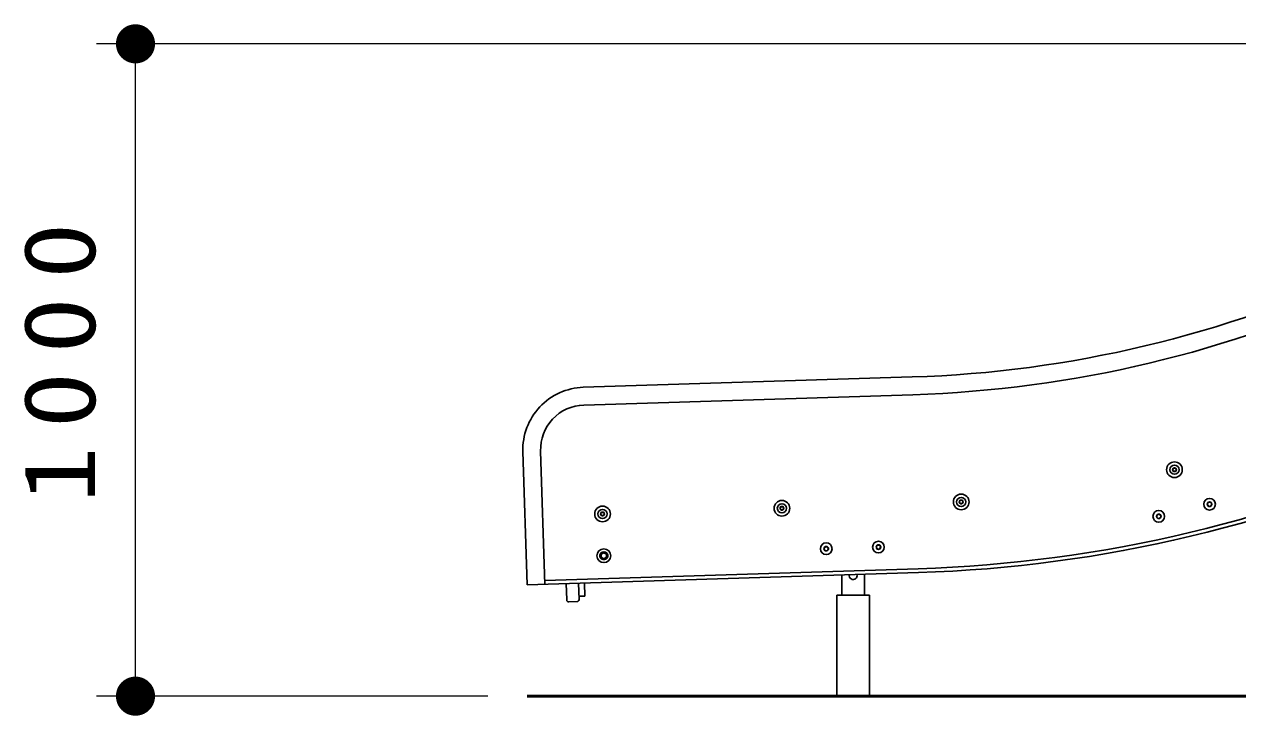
# Model space of a CAD drawing. Units: millimetres on the paper, scale 1:60. Extents: x -385 to 0, y -599 to 267.
# Drawn here: x -177.71 to -146.72, y -114.81 to -97.14 of the extents above; entities that cross this region are included whole.
import ezdxf

# ---------------------------------------------------------------- set-up
doc = ezdxf.new("R2010")
doc.units = ezdxf.units.MM
doc.linetypes.add('USER1', pattern=[4.5, 2.5, -2])
doc.layers.add('LY_1', color=7, linetype='Continuous', lineweight=25)
doc.styles.add('ＭＳ ゴシック', font='')
doc.styles.get('ＭＳ ゴシック').set_extended_font_data('MS Gothic')

# ---------------------------------------------------------------- blocks, each defined once
blk = doc.blocks.new('filled_dot')
at = {"color": 0, "linetype": 'Continuous', "lineweight": -2, "const_width": 1.25}
blk.add_lwpolyline([(-0.625, 0, 1), (0.625, 0, 1)], format="xyb", close=True, dxfattribs=at)

msp = doc.modelspace()

# ---------------------------------------------------------------- linework, layer by layer
at = {"layer": 'LY_1', "lineweight": 13}
for p, q in [((-123.287, -97.64), (-175.872, -97.64)), ((-174.872, -114.306), (-174.872, -97.64)), ((-165.872, -114.306), (-175.872, -114.306))]:
    msp.add_line(p, q, dxfattribs=at)
at = {"layer": 'LY_1'}
for p, q in [((-155.034, -106.151), (-163.437, -106.415)), ((-163.423, -106.868), (-155.02, -106.604)), ((-164.872, -111.463), (-164.979, -108.058)), ((-164.526, -108.044), (-164.419, -111.449)), ((-147.482, -109.361), (-147.498, -109.416)), ((-147.482, -109.361), (-147.426, -109.348)), ((-147.386, -109.39), (-147.426, -109.348)), ((-147.386, -109.39), (-147.402, -109.445)), ((-148.779, -109.67), (-148.795, -109.725)), ((-148.779, -109.67), (-148.723, -109.657)), ((-148.683, -109.699), (-148.723, -109.657)), ((-148.683, -109.699), (-148.699, -109.754)), ((-147.459, -109.458), (-147.498, -109.416)), ((-147.459, -109.458), (-147.402, -109.445)), ((-148.756, -109.767), (-148.795, -109.725)), ((-148.756, -109.767), (-148.699, -109.754)), ((-157.261, -110.49), (-157.289, -110.541)), ((-157.258, -110.59), (-157.289, -110.541)), ((-157.261, -110.49), (-157.204, -110.488)), ((-157.258, -110.59), (-157.2, -110.588)), ((-157.173, -110.537), (-157.204, -110.488)), ((-157.173, -110.537), (-157.2, -110.588)), ((-155.929, -110.448), (-155.956, -110.499)), ((-155.925, -110.548), (-155.956, -110.499)), ((-155.929, -110.448), (-155.871, -110.446)), ((-155.925, -110.548), (-155.868, -110.546)), ((-155.84, -110.495), (-155.871, -110.446)), ((-155.84, -110.495), (-155.868, -110.546)), ((-162.979, -110.681), (-162.914, -110.641)), ((-162.979, -110.681), (-162.977, -110.758)), ((-162.977, -110.758), (-162.909, -110.795)), ((-162.914, -110.641), (-162.846, -110.677)), ((-162.909, -110.795), (-162.844, -110.754)), ((-162.846, -110.677), (-162.844, -110.754)), ((-164.872, -111.463), (-154.877, -111.149)), ((-164.422, -111.349), (-154.88, -111.049)), ((-156.834, -111.226), (-156.834, -111.726)), ((-156.251, -111.226), (-156.251, -111.726)), ((-163.873, -111.431), (-163.86, -111.848)), ((-163.556, -111.422), (-163.543, -111.838)), ((-163.406, -111.417), (-163.396, -111.75)), ((-163.546, -111.755), (-163.396, -111.75)), ((-156.959, -111.726), (-156.959, -114.306)), ((-156.126, -111.726), (-156.959, -111.726)), ((-156.126, -114.306), (-156.126, -111.726)), ((-163.808, -111.896), (-163.592, -111.89))]:
    msp.add_line(p, q, dxfattribs=at)
at = {"layer": 'LY_1', "lineweight": 50}
msp.add_line((-76.634, -114.306), (-164.872, -114.306), dxfattribs=at)
at = {"layer": 'LY_1'}
for points in [[(-148.362, -108.478), (-148.386, -108.52), (-148.362, -108.561), (-148.314, -108.561), (-148.29, -108.52), (-148.314, -108.478)], [(-153.809, -109.302), (-153.833, -109.344), (-153.809, -109.385), (-153.761, -109.385), (-153.736, -109.344), (-153.761, -109.302)], [(-162.969, -109.61), (-162.993, -109.651), (-162.969, -109.693), (-162.921, -109.693), (-162.897, -109.651), (-162.921, -109.61)], [(-158.388, -109.466), (-158.412, -109.507), (-158.388, -109.549), (-158.34, -109.549), (-158.316, -109.507), (-158.34, -109.466)]]:
    msp.add_lwpolyline(points, close=True, dxfattribs=at)
for centre, radius in [((-148.338, -108.52), 0.2), ((-148.338, -108.52), 0.117), ((-148.338, -108.52), 0.0481), ((-158.364, -109.507), 0.2), ((-158.364, -109.507), 0.117), ((-153.785, -109.344), 0.2), ((-153.785, -109.344), 0.117), ((-153.785, -109.344), 0.0481), ((-147.442, -109.403), 0.15), ((-147.442, -109.403), 0.0577), ((-162.945, -109.651), 0.2), ((-162.945, -109.651), 0.117), ((-162.945, -109.651), 0.0481), ((-158.364, -109.507), 0.0481), ((-148.739, -109.712), 0.15), ((-148.739, -109.712), 0.0577), ((-162.911, -110.718), 0.175), ((-157.231, -110.539), 0.15), ((-157.231, -110.539), 0.0577), ((-155.898, -110.497), 0.15), ((-155.898, -110.497), 0.0577)]:
    msp.add_circle(centre, radius, dxfattribs=at)
at = {"layer": 'LY_1', "linetype": 'USER1', "lineweight": 13}
msp.add_circle((-162.911, -110.718), 0.104, dxfattribs=at)
at = {"layer": 'LY_1', "lineweight": 13}
msp.add_circle((-162.911, -110.718), 0.0917, dxfattribs=at)
at = {"layer": 'LY_1'}
for centre, radius, start, end in [((-155.966, -76.499), 29.667, 271.8, 295), ((-155.966, -76.499), 30.12, 271.8, 295), ((-163.387, -108.008), 1.593, 91.8, 181.8), ((-163.387, -108.008), 1.14, 91.8, 181.8), ((-155.966, -76.499), 34.567, 271.8, 295), ((-155.966, -76.499), 34.667, 271.8, 295), ((-156.542, -111.226), 0.292, 176.8829, 180), ((-156.542, -111.226), 0.1, 167.3225, 16.2775), ((-156.542, -111.226), 0.292, 0, 6.7171), ((-163.81, -111.846), 0.05, 181.8, 271.8), ((-163.593, -111.84), 0.05, 271.8, 1.8)]:
    msp.add_arc(centre, radius, start, end, dxfattribs=at)

# ---------------------------------------------------------------- block references
at = {"layer": 'LY_1', "lineweight": 13, "xscale": 0.4, "yscale": 0.4}
for p, rotation in [((-174.872, -97.64), 270), ((-174.872, -114.306), 90)]:
    msp.add_blockref('filled_dot', p, dxfattribs=dict(at, rotation=rotation))

# ---------------------------------------------------------------- texts
at = {"layer": 'LY_1', "insert": (-175.872, -105.552), "char_height": 1.833, "attachment_point": 8, "rotation": 90, "style": 'ＭＳ ゴシック'}
msp.add_mtext('\\T1.33;\\W1.15;1000', dxfattribs=at)

doc.saveas('drawing.dxf')
